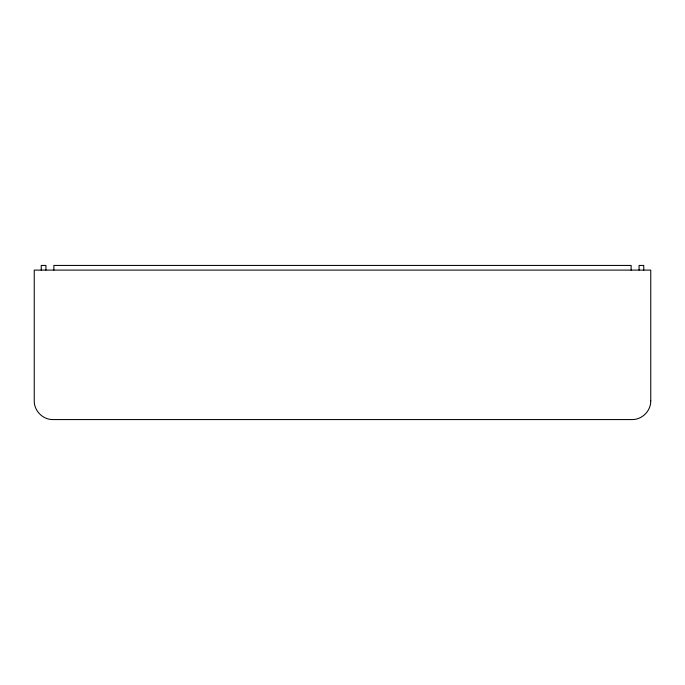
<?xml version="1.0" encoding="UTF-8"?>
<svg xmlns="http://www.w3.org/2000/svg" width="685" height="685" viewBox="0 0 685 685"><rect width="100%" height="100%" fill="white"/><g stroke="black" fill="none" stroke-linecap="round" stroke-linejoin="round"><path stroke-width="1.03" d="M643.746 270.104L643.746 265.438L639.071 265.438L639.071 270.104M631.133 270.104L631.133 265.438L53.867 265.438L53.867 270.104M45.929 270.104L45.929 265.438L41.254 265.438L41.254 270.104M650.75 400.879C650.964 410.863 642.05 419.777 632.067 419.562L52.933 419.562C42.949 419.777 34.036 410.863 34.25 400.879L34.25 270.104L650.75 270.104L650.75 400.879"/></g></svg>
